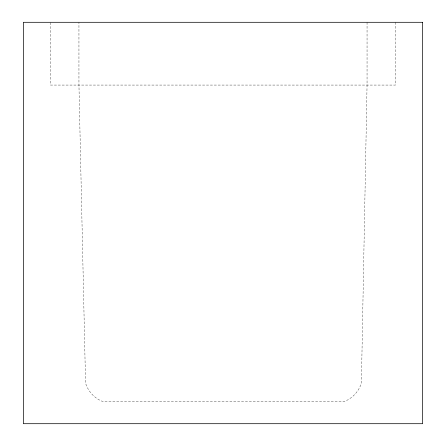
<?xml version="1.0" encoding="UTF-8"?>
<svg xmlns="http://www.w3.org/2000/svg" width="446" height="446" viewBox="0 0 446 446"><rect width="100%" height="100%" fill="white"/><g stroke="black" fill="none" stroke-linecap="round" stroke-linejoin="round"><path stroke-width="0.33" stroke-dasharray="2.23 1.67" d="M395.468 22.3L395.468 85.069L50.532 85.069L50.532 22.3M367.052 22.3L367.052 85.069L361.399 383.175C358.735 391.638 352.084 398.796 343.66 401.707L103.299 401.707C94.875 398.796 88.219 391.638 85.554 383.175L78.948 85.069L78.948 22.3"/><path stroke-width="0.67" d="M422.646 22.3L23.354 22.3L23.354 423.7L422.646 423.7L422.646 22.3"/></g></svg>
